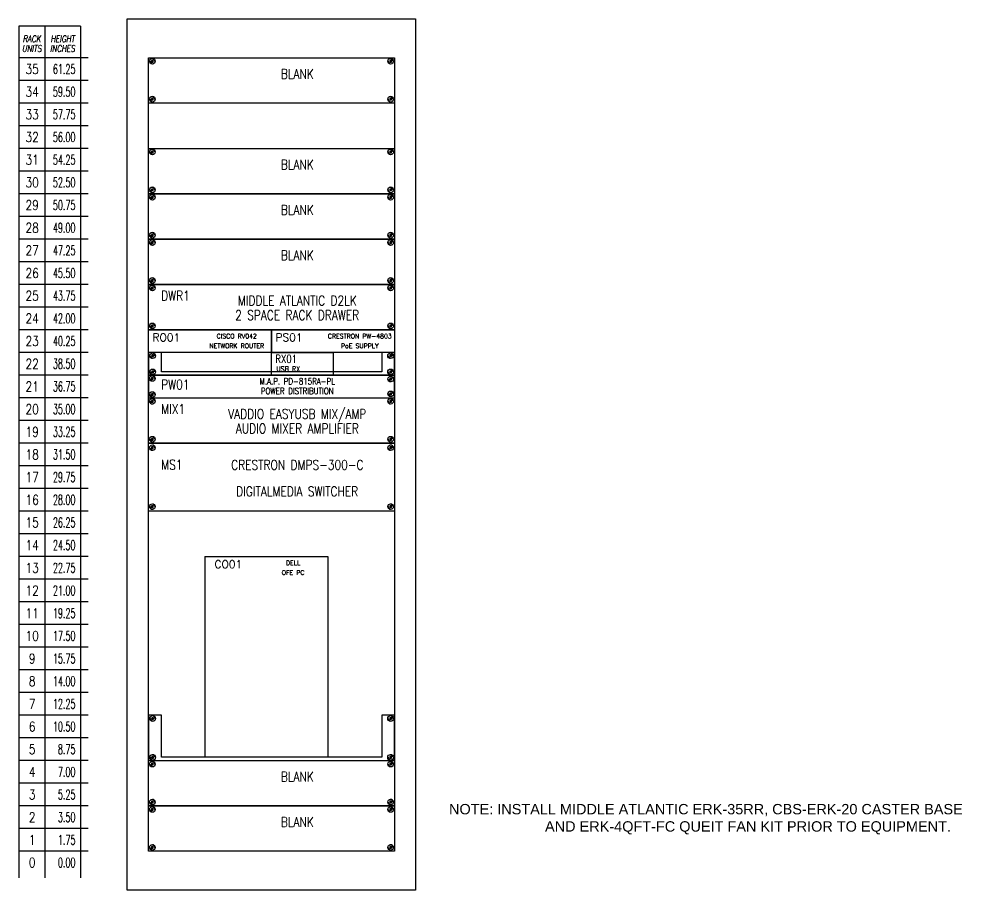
# Model space of a CAD drawing. Header units: inches. Extents: x -284 to 763, y -243 to 242.
# Drawn here: x 280.7 to 353.6, y 127.7 to 194.9 of the extents above; entities that cross this region are included whole.
import ezdxf
from ezdxf.enums import TextEntityAlignment as Align

# ---------------------------------------------------------------- set-up
doc = ezdxf.new("R2010")
doc.units = ezdxf.units.IN
doc.header["$MEASUREMENT"] = 0
doc.layers.add('DEVICES', color=7, linetype='Continuous')
doc.styles.add('NARROW', font='ROMANS.shx', dxfattribs={"width": 0.8})
doc.styles.add('ROMANS', font='romans.shx', dxfattribs={"width": 0.8})
doc.styles.get("Standard").update_dxf_attribs({"font": 'arial.ttf'})

# ---------------------------------------------------------------- blocks, each defined once
blk = doc.blocks.new('SCREW-SQR')
for points in [[(-0.06, -0.06), (0.06, -0.06), (0.06, 0.06), (-0.06, 0.06)], [(-0.05, -0.05), (0.05, -0.05), (0.05, 0.05), (-0.05, 0.05)]]:
    blk.add_lwpolyline(points, close=True)
blk.add_circle((0, 0), 0.219)
for radius, start, end in [(0.199, 180, 270), (0.179, 180, 240), (0.199, 0, 90), (0.179, 0, 60)]:
    blk.add_arc((0, 0), radius, start, end)
blk = doc.blocks.new('3 RU')
blk.add_lwpolyline([(0, 5.25), (19, 5.25), (19, 0), (0, 0), (0, 5.25)], close=True)
for p in [(0.291, 4.9), (18.691, 4.9), (0.291, 0.35), (18.691, 0.35)]:
    blk.add_blockref('SCREW-SQR', p)
at = {"color": 1, "style": 'ROMANS', "width": 0.8}
blk.add_attdef('DEVICE', text='', height=0.75, dxfattribs=at).set_placement((0.979, 3.963), align=Align.TOP_LEFT)
at = {"color": 7, "style": 'ROMANS', "width": 0.8}
for tag, p in [('MODEL', (11.479, 3.2)), ('DESC', (11.479, 1.15))]:
    blk.add_attdef(tag, text='', height=0.75, dxfattribs=at).set_placement(p, align=Align.CENTER)
blk = doc.blocks.new('35 SPACE RACK')
at = {"color": 7}
for p, q in [((-8.371303, 66.679972), (-8.371303, 0.9375)), ((-3.621303, 66.679972), (-8.371303, 66.679972)), ((-6.371303, 66.679972), (-6.371303, 0.9375)), ((-3.621303, 66.679972), (-3.621303, 0.9375)), ((-3.03125, 64.250002), (-8.371303, 64.250002)), ((-3.03125, 62.500002), (-8.371303, 62.500002)), ((-3.03125, 60.750002), (-8.371303, 60.750002)), ((-3.03125, 59.000002), (-8.371303, 59.000002)), ((-3.03125, 57.250002), (-8.371303, 57.250002)), ((-3.03125, 55.500002), (-8.371303, 55.500002)), ((-3.03125, 53.750002), (-8.371303, 53.750002)), ((-3.03125, 52.000002), (-8.371303, 52.000002)), ((-3.03125, 50.250002), (-8.371303, 50.250002)), ((-3.03125, 48.500002), (-8.371303, 48.500002)), ((-3.03125, 46.750002), (-8.371303, 46.750002)), ((-3.03125, 45.000002), (-8.371303, 45.000002)), ((-3.03125, 43.250002), (-8.371303, 43.250002)), ((-3.03125, 41.500002), (-8.371303, 41.500002)), ((-3.03125, 39.750002), (-8.371303, 39.750002)), ((-3.03125, 38.000002), (-8.371303, 38.000002)), ((-3.03125, 36.250002), (-8.371303, 36.250002)), ((-3.03125, 34.500002), (-8.371303, 34.500002)), ((-3.03125, 32.750002), (-8.371303, 32.750002)), ((-3.03125, 31.000002), (-8.371303, 31.000002)), ((-3.03125, 29.250002), (-8.371303, 29.250002)), ((-3.03125, 27.500002), (-8.371303, 27.500002)), ((-3.03125, 25.750002), (-8.371303, 25.750002)), ((-3.03125, 24.000002), (-8.371303, 24.000002)), ((-3.03125, 22.250002), (-8.371303, 22.250002)), ((-3.03125, 20.500002), (-8.371303, 20.500002)), ((-3.03125, 18.750002), (-8.371303, 18.750002)), ((-3.03125, 17.000002), (-8.371303, 17.000002)), ((-3.03125, 15.250002), (-8.371303, 15.250002)), ((-3.03125, 13.500002), (-8.371303, 13.500002)), ((-3.03125, 11.750002), (-8.371303, 11.750002)), ((-3.03125, 10), (-8.371303, 10)), ((-3.03125, 8.25), (-8.371303, 8.25)), ((-3.03125, 6.5), (-8.371303, 6.5)), ((-3.03125, 4.75), (-8.371303, 4.75)), ((-3.03125, 3), (-8.371303, 3))]:
    blk.add_line(p, q, dxfattribs=at)
for points in [[(0, 0), (0, 67.25), (22.25, 67.25), (22.25, 0), (0, 0)], [(1.65, 3), (1.65, 64.25), (20.65, 64.25), (20.65, 3), (1.65, 3)]]:
    blk.add_lwpolyline(points, close=True)
at = {"color": 7, "style": 'NARROW', "oblique": 10, "width": 0.8}
for s, p in [('RACK', (-7.375, 65.464992)), ('HEIGHT', (-5, 65.464992)), ('UNITS', (-7.375, 64.714992)), ('INCHES', (-5, 64.714992))]:
    blk.add_text(s, height=0.5, dxfattribs=at).set_placement(p, align=Align.CENTER)
at = {"color": 7, "style": 'NARROW', "width": 0.8}
for s, p in [('35', (-7.34375, 63.375002)), ('34', (-7.34375, 61.625002)), ('33', (-7.34375, 59.875002)), ('32', (-7.34375, 58.125002)), ('31', (-7.34375, 56.375002)), ('30', (-7.34375, 54.625002)), ('29', (-7.34375, 52.875002)), ('28', (-7.34375, 51.125002)), ('27', (-7.34375, 49.375002)), ('26', (-7.34375, 47.625002)), ('25', (-7.34375, 45.875002)), ('24', (-7.34375, 44.125002)), ('23', (-7.34375, 42.375002)), ('22', (-7.34375, 40.625002)), ('21', (-7.34375, 38.875002)), ('20', (-7.34375, 37.125002)), ('19', (-7.34375, 35.375002)), ('18', (-7.34375, 33.625002)), ('17', (-7.34375, 31.875002)), ('16', (-7.34375, 30.125002)), ('15', (-7.34375, 28.375002)), ('14', (-7.34375, 26.625002)), ('13', (-7.34375, 24.875002)), ('12', (-7.34375, 23.125002)), ('11', (-7.34375, 21.375002)), ('10', (-7.34375, 19.625002)), ('9', (-7.34375, 17.875002)), ('8', (-7.34375, 16.125002)), ('7', (-7.34375, 14.375002)), ('6', (-7.34375, 12.625002)), ('5', (-7.34375, 10.875002)), ('4', (-7.34375, 9.125)), ('3', (-7.34375, 7.375)), ('2', (-7.34375, 5.625)), ('1', (-7.34375, 3.875)), ('0', (-7.34375, 2.125))]:
    blk.add_text(s, height=0.75, dxfattribs=at).set_placement(p, align=Align.MIDDLE)
at = {"color": 7, "style": 'NARROW', "width": 0.6}
for s, p in [('61.25', (-4, 63.375002)), ('59.50', (-4, 61.625002)), ('57.75', (-4, 59.875002)), ('56.00', (-4, 58.125002)), ('54.25', (-4, 56.375002)), ('52.50', (-4, 54.625002)), ('50.75', (-4, 52.875002)), ('49.00', (-4, 51.125002)), ('47.25', (-4, 49.375002)), ('45.50', (-4, 47.625002)), ('43.75', (-4, 45.875002)), ('42.00', (-4, 44.125002)), ('40.25', (-4, 42.375002)), ('38.50', (-4, 40.625002)), ('36.75', (-4, 38.875002)), ('35.00', (-4, 37.125002)), ('33.25', (-4, 35.375002)), ('31.50', (-4, 33.625002)), ('29.75', (-4, 31.875002)), ('28.00', (-4, 30.125002)), ('26.25', (-4, 28.375002)), ('24.50', (-4, 26.625002)), ('22.75', (-4, 24.875002)), ('21.00', (-4, 23.125002)), ('19.25', (-4, 21.375002)), ('17.50', (-4, 19.625002)), ('15.75', (-4, 17.875002)), ('14.00', (-4, 16.125002)), ('12.25', (-4, 14.375002)), ('10.50', (-4, 12.625002)), ('8.75', (-4, 10.875002)), ('7.00', (-4, 9.125)), ('5.25', (-4, 7.375)), ('3.50', (-4, 5.625)), ('1.75', (-4, 3.875)), ('0.00', (-4, 2.125))]:
    blk.add_text(s, height=0.75, dxfattribs=at).set_placement(p, align=Align.MIDDLE_RIGHT)
blk = doc.blocks.new('1RU-HALF SPACE')
for p, q in [((0, 1.75), (9.5, 1.75)), ((0, 0), (0, 1.75)), ((0, 1.75), (0, 1.75)), ((9.5, 1.75), (9.5, 0)), ((9.5, 0), (0, 0))]:
    blk.add_line(p, q)
at = {"color": 1, "style": 'ROMANS'}
blk.add_attdef('DEVICE', text='', height=0.6, dxfattribs=at).set_placement((0.729, 1.458), align=Align.TOP_LEFT)
at = {"color": 7, "style": 'ROMANS'}
for tag, p in [('MODEL', (6.809, 1.083)), ('DESC', (6.809, 0.333))]:
    blk.add_attdef(tag, text='', height=0.35, dxfattribs=at).set_placement(p, align=Align.CENTER)
blk = doc.blocks.new('2 RU')
blk.add_lwpolyline([(0, 3.5), (19, 3.5), (19, 0), (0, 0), (0, 3.5)], close=True)
for p in [(0.291, 3.231), (18.691, 3.231), (0.291, 0.3), (18.691, 0.3)]:
    blk.add_blockref('SCREW-SQR', p)
at = {"color": 1, "style": 'ROMANS', "width": 0.8}
blk.add_attdef('DEVICE', text='', height=0.75, dxfattribs=at).set_placement((0.979, 3.006), align=Align.TOP_LEFT)
at = {"color": 7, "style": 'ROMANS', "width": 0.8}
for tag, p in [('MODEL', (11.479, 1.881)), ('DESC', (11.479, 0.756))]:
    blk.add_attdef(tag, text='', height=0.75, dxfattribs=at).set_placement(p, align=Align.CENTER)
blk = doc.blocks.new('Quarter-1RU')
blk.add_lwpolyline([(0, 1.75), (4.75, 1.75), (4.75, 0), (0, 0), (0, 1.75)], close=True)
at = {"color": 1, "style": 'ROMANS', "width": 0.8}
blk.add_attdef('DEVICE', text='', height=0.6, dxfattribs=at).set_placement((0.289, 1.559), align=Align.TOP_LEFT)
at = {"color": 7, "style": 'ROMANS', "width": 0.8}
blk.add_attdef('DESC', text='', height=0.4, dxfattribs=at).set_placement((0.366, 0.477), align=Align.MIDDLE_LEFT)
blk = doc.blocks.new('2RU SHELF')
at = {"color": 0, "linetype": 'Continuous'}
for p, q in [((1, 3.5), (0, 3.5)), ((0, 3.5), (0, 0)), ((1, 0.25), (1, 3.5)), ((19, 3.5), (18, 3.5)), ((18, 3.5), (18, 0.25)), ((19, 0), (19, 3.5)), ((0, 0), (19, 0)), ((18, 0.25), (1, 0.25))]:
    blk.add_line(p, q, dxfattribs=at)
for points in [[(0.2525, 3.19), (0.3725, 3.19), (0.3725, 3.31), (0.2525, 3.31)], [(0.2625, 3.2), (0.3625, 3.2), (0.3625, 3.3), (0.2625, 3.3)], [(18.6275, 3.19), (18.7475, 3.19), (18.7475, 3.31), (18.6275, 3.31)], [(18.6375, 3.2), (18.7375, 3.2), (18.7375, 3.3), (18.6375, 3.3)], [(0.2525, 0.19), (0.3725, 0.19), (0.3725, 0.31), (0.2525, 0.31)], [(0.2625, 0.2), (0.3625, 0.2), (0.3625, 0.3), (0.2625, 0.3)], [(18.6275, 0.19), (18.7475, 0.19), (18.7475, 0.31), (18.6275, 0.31)], [(18.6375, 0.2), (18.7375, 0.2), (18.7375, 0.3), (18.6375, 0.3)]]:
    blk.add_lwpolyline(points, close=True)
for centre in [(0.3125, 3.25), (18.6875, 3.25), (0.3125, 0.25), (18.6875, 0.25)]:
    blk.add_circle(centre, 0.2188)
for centre, radius, start, end in [((0.3125, 3.25), 0.1988, 180, 270), ((0.3125, 3.25), 0.1787, 180, 240), ((0.3125, 3.25), 0.1988, 0, 90), ((0.3125, 3.25), 0.1787, 0, 60), ((18.6875, 3.25), 0.1988, 180, 270), ((18.6875, 3.25), 0.1787, 180, 240), ((18.6875, 3.25), 0.1988, 0, 90), ((18.6875, 3.25), 0.1787, 0, 60), ((0.3125, 0.25), 0.1988, 180, 270), ((0.3125, 0.25), 0.1787, 180, 240), ((0.3125, 0.25), 0.1988, 0, 90), ((0.3125, 0.25), 0.1787, 0, 60), ((18.6875, 0.25), 0.1988, 180, 270), ((18.6875, 0.25), 0.1787, 180, 240), ((18.6875, 0.25), 0.1988, 0, 90), ((18.6875, 0.25), 0.1787, 0, 60)]:
    blk.add_arc(centre, radius, start, end)
blk = doc.blocks.new('1RU SHELF')
at = {"color": 0, "linetype": 'Continuous'}
for p, q in [((1, 1.75), (0, 1.75)), ((0, 1.75), (0, 0)), ((1, 0.25), (1, 1.75)), ((19, 1.75), (18, 1.75)), ((18, 1.75), (18, 0.25)), ((19, 0), (19, 1.75)), ((0, 0), (19, 0)), ((18, 0.25), (1, 0.25))]:
    blk.add_line(p, q, dxfattribs=at)
for points in [[(0.2525, 1.44), (0.3725, 1.44), (0.3725, 1.56), (0.2525, 1.56)], [(0.2625, 1.45), (0.3625, 1.45), (0.3625, 1.55), (0.2625, 1.55)], [(18.6275, 1.44), (18.7475, 1.44), (18.7475, 1.56), (18.6275, 1.56)], [(18.6375, 1.45), (18.7375, 1.45), (18.7375, 1.55), (18.6375, 1.55)], [(0.2525, 0.19), (0.3725, 0.19), (0.3725, 0.31), (0.2525, 0.31)], [(0.2625, 0.2), (0.3625, 0.2), (0.3625, 0.3), (0.2625, 0.3)], [(18.6275, 0.19), (18.7475, 0.19), (18.7475, 0.31), (18.6275, 0.31)], [(18.6375, 0.2), (18.7375, 0.2), (18.7375, 0.3), (18.6375, 0.3)]]:
    blk.add_lwpolyline(points, close=True)
for centre in [(0.3125, 1.5), (18.6875, 1.5), (0.3125, 0.25), (18.6875, 0.25)]:
    blk.add_circle(centre, 0.2188)
for centre, radius, start, end in [((0.3125, 1.5), 0.1988, 180, 270), ((0.3125, 1.5), 0.1787, 180, 240), ((0.3125, 1.5), 0.1988, 0, 90), ((0.3125, 1.5), 0.1787, 0, 60), ((18.6875, 1.5), 0.1988, 180, 270), ((18.6875, 1.5), 0.1787, 180, 240), ((18.6875, 1.5), 0.1988, 0, 90), ((18.6875, 1.5), 0.1787, 0, 60), ((0.3125, 0.25), 0.1988, 180, 270), ((0.3125, 0.25), 0.1787, 180, 240), ((0.3125, 0.25), 0.1988, 0, 90), ((0.3125, 0.25), 0.1787, 0, 60), ((18.6875, 0.25), 0.1988, 180, 270), ((18.6875, 0.25), 0.1787, 180, 240), ((18.6875, 0.25), 0.1988, 0, 90), ((18.6875, 0.25), 0.1787, 0, 60)]:
    blk.add_arc(centre, radius, start, end)
blk = doc.blocks.new('1 RU')
blk.add_lwpolyline([(0, 0), (19, 0), (19, 1.75), (0, 1.75), (0, 0)], close=True)
for p in [(0.291, 1.5), (18.7, 1.45), (0.291, 0.25), (18.7, 0.3)]:
    blk.add_blockref('SCREW-SQR', p)
at = {"color": 7, "style": 'ROMANS', "width": 0.8}
for tag, p in [('MODEL', (11.479, 1.025)), ('DESC', (11.479, 0.275))]:
    blk.add_attdef(tag, text='', height=0.5, dxfattribs=at).set_placement(p, align=Align.CENTER)
at = {"color": 1, "style": 'ROMANS', "width": 0.8}
blk.add_attdef('DEVICE', text='', height=0.75, dxfattribs=at).set_placement((0.979, 1.4), align=Align.TOP_LEFT)
blk = doc.blocks.new('OFE PC01')
for p, q in [((295.1, 153.45), (304.6, 153.45)), ((304.6, 153.45), (304.6, 137.95)), ((304.6, 137.95), (295.1, 137.95))]:
    blk.add_line(p, q)
at = {"layer": 'DEVICES'}
blk.add_line((295.1, 153.45), (295.1, 137.95), dxfattribs=at)
at = {"color": 1, "style": 'ROMANS'}
blk.add_attdef('CO01', text='', height=0.6, dxfattribs=at).set_placement((295.829, 153.158), align=Align.TOP_LEFT)
at = {"color": 7, "style": 'ROMANS'}
for tag, p in [('MODEL', (301.909, 152.783)), ('DESC', (301.909, 152.033))]:
    blk.add_attdef(tag, text='', height=0.35, dxfattribs=at).set_placement(p, align=Align.CENTER)

msp = doc.modelspace()

# ---------------------------------------------------------------- linework, layer by layer
for p in [(290.75, 151.7), (290.75, 153.45)]:
    msp.add_line(p, (290.75, 153.45))

# ---------------------------------------------------------------- block references
for name, p in [('35 SPACE RACK', (289.1, 127.7)), ('1RU SHELF', (290.75, 167.45)), ('2RU SHELF', (290.75, 137.7))]:
    msp.add_blockref(name, p)
ref = msp.add_blockref('2 RU', (290.75, 188.45))
ref.add_attrib('MODEL', 'BLANK', dxfattribs={"color": 7, "height": 0.75, "style": 'ROMANS', "width": 0.8}).set_placement((302.229, 190.331), align=Align.CENTER)
ref = msp.add_blockref('2 RU', (290.75, 181.45))
ref.add_attrib('MODEL', 'BLANK', dxfattribs={"color": 7, "height": 0.75, "style": 'ROMANS', "width": 0.8}).set_placement((302.229, 183.331), align=Align.CENTER)
ref = msp.add_blockref('2 RU', (290.75, 177.95))
ref.add_attrib('MODEL', 'BLANK', dxfattribs={"color": 7, "height": 0.75, "style": 'ROMANS', "width": 0.8}).set_placement((302.229, 179.831), align=Align.CENTER)
ref = msp.add_blockref('2 RU', (290.75, 174.45))
ref.add_attrib('MODEL', 'BLANK', dxfattribs={"color": 7, "height": 0.75, "style": 'ROMANS', "width": 0.8}).set_placement((302.229, 176.331), align=Align.CENTER)
for name, p, values in [('2 RU', (290.75, 170.95), {'DEVICE': 'DWR1', 'MODEL': 'MIDDLE ATLANTIC D2LK', 'DESC': '2 SPACE RACK DRAWER'}), ('Quarter-1RU', (300.25, 167.45), {'DEVICE': 'RX01', 'DESC': 'USB RX'}), ('1 RU', (290.75, 165.7), {'DEVICE': 'PW01', 'MODEL': 'M.A.P. PD-815RA-PL', 'DESC': 'POWER DISTRIBUTION'}), ('2 RU', (290.75, 162.2), {'DEVICE': 'MIX1', 'MODEL': 'VADDIO EASYUSB MIX/AMP', 'DESC': 'AUDIO MIXER AMPLIFIER'}), ('3 RU', (290.75, 156.95), {'DEVICE': 'MS1', 'MODEL': 'CRESTRON DMPS-300-C', 'DESC': 'DIGITALMEDIA SWITCHER'})]:
    msp.add_blockref(name, p).add_auto_attribs(values)
ref = msp.add_blockref('1RU-HALF SPACE', (290.75, 169.2))
ref.add_attrib('DEVICE', 'RO01', dxfattribs={"color": 1, "height": 0.6, "style": 'ROMANS'}).set_placement((291.05, 170.658), align=Align.TOP_LEFT)
ref.add_attrib('MODEL', 'CISCO RV042', dxfattribs={"color": 7, "height": 0.35, "style": 'ROMANS'}).set_placement((297.559, 170.283), align=Align.CENTER)
ref.add_attrib('DESC', 'NETWORK ROUTER', dxfattribs={"color": 7, "height": 0.35, "style": 'ROMANS'}).set_placement((297.559, 169.533), align=Align.CENTER)
ref = msp.add_blockref('1RU-HALF SPACE', (300.25, 169.2))
ref.add_attrib('DEVICE', 'PS01', dxfattribs={"color": 1, "height": 0.6, "style": 'ROMANS'}).set_placement((300.55, 170.658), align=Align.TOP_LEFT)
ref.add_attrib('MODEL', 'CRESTRON PW-4803', dxfattribs={"color": 7, "height": 0.35, "style": 'ROMANS'}).set_placement((307.059, 170.283), align=Align.CENTER)
ref.add_attrib('DESC', 'PoE SUPPLY', dxfattribs={"color": 7, "height": 0.35, "style": 'ROMANS'}).set_placement((307.059, 169.533), align=Align.CENTER)
ref = msp.add_blockref('2 RU', (290.75, 134.2))
ref.add_attrib('MODEL', 'BLANK', dxfattribs={"color": 7, "height": 0.75, "style": 'ROMANS', "width": 0.8}).set_placement((302.229, 136.081), align=Align.CENTER)
ref = msp.add_blockref('2 RU', (290.75, 130.7))
ref.add_attrib('MODEL', 'BLANK', dxfattribs={"color": 7, "height": 0.75, "style": 'ROMANS', "width": 0.8}).set_placement((302.229, 132.581), align=Align.CENTER)
at = {"layer": 'DEVICES'}
msp.add_blockref('OFE PC01', (0, 0), dxfattribs=at).add_auto_attribs({'DESC': 'OFE PC', 'MODEL': 'DELL', 'CO01': 'CO01'})

# ---------------------------------------------------------------- texts
at = {"layer": 'DEVICES', "insert": (313.95, 134.35), "char_height": 0.8, "attachment_point": 1}
msp.add_mtext_dynamic_manual_height_columns('\\pi-4,l4;NOTE: INSTALL MIDDLE ATLANTIC ERK-35RR, CBS-ERK-20 CASTER BASE             AND ERK-4QFT-FC QUEIT FAN KIT PRIOR TO EQUIPMENT.', width=40.11134, gutter_width=0.625, heights=[0], dxfattribs=at)

doc.saveas('drawing.dxf')
